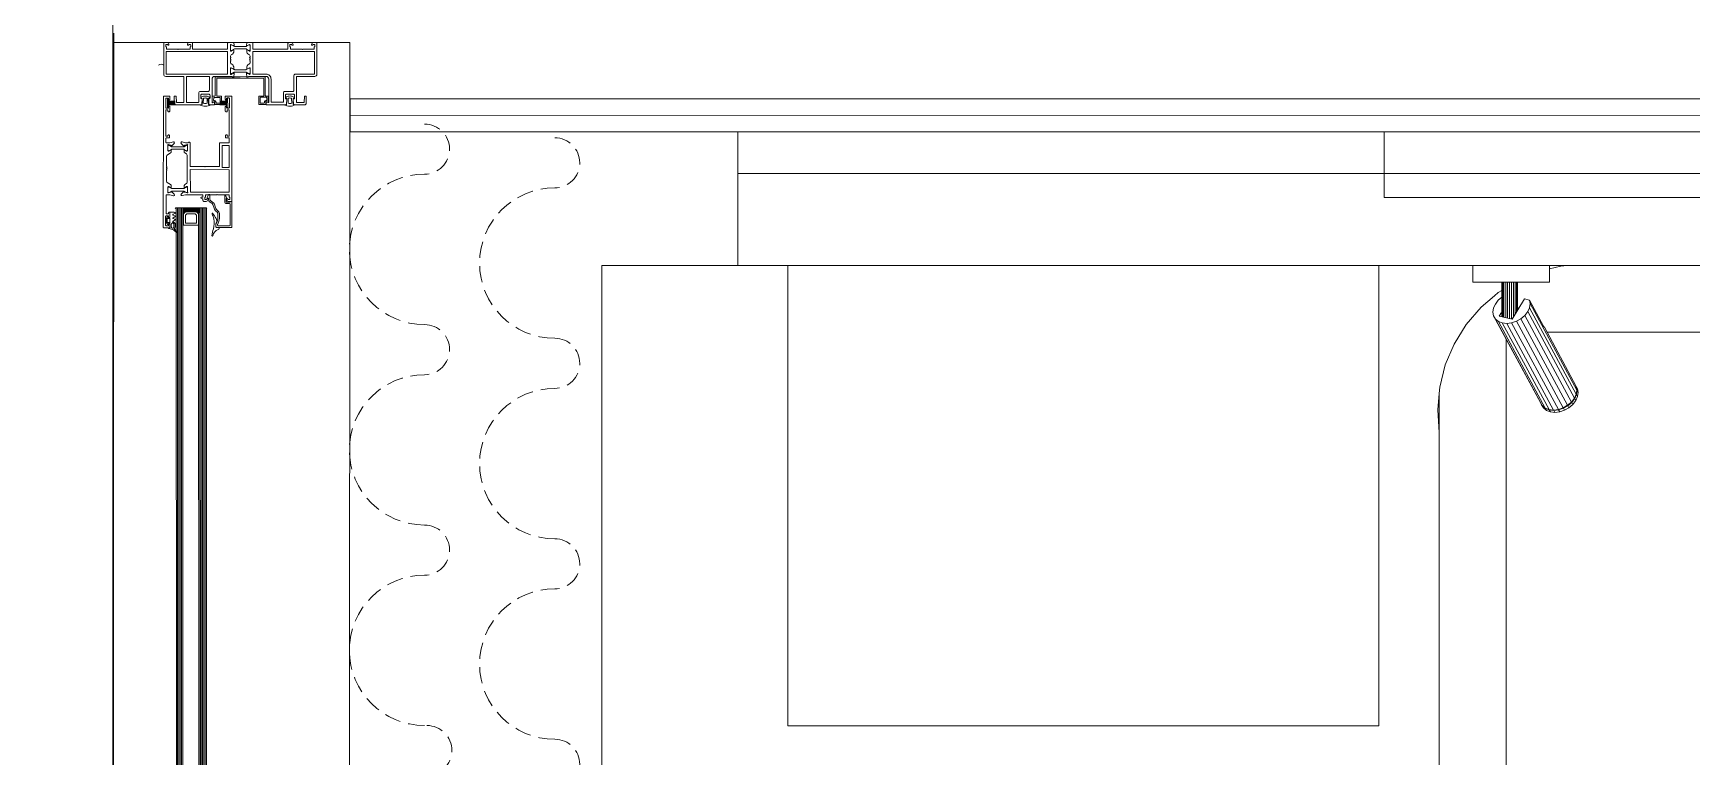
# Model space of a CAD drawing. Header units: centimetres. Extents: x 118932 to 154602, y -32682 to -23521.
# Drawn here: x 138034.9 to 138161, y -25169.3 to -25114.3 of the extents above; entities that cross this region are included whole.
import ezdxf
from ezdxf.enums import TextEntityAlignment as Align

# ---------------------------------------------------------------- set-up
doc = ezdxf.new("R2010")
doc.units = ezdxf.units.CM
doc.header["$LTSCALE"] = 50
doc.header["$MEASUREMENT"] = 0
doc.linetypes.add('HIDDEN', pattern=[0.375, 0.25, -0.125])
for name, color, linetype, lineweight, true_color in [('GEN_00_BL_Yazı', 7, 'Continuous', 0, 0x4f5250), ('GEN_02_TF_Mobilya', 7, 'Continuous', 5, 0x745e3d), ('GEN_02_TF_Pencere', 7, 'Continuous', 9, 0x6093ac), ('GEN_05_ML_Alçıpan_giydirme', 7, 'Continuous', 18, 0x7ebab5), ('GEN_05_ML_Mermer', 7, 'Continuous', 9, 0x9d8692), ('GEN_06_GR_İnce', 7, 'Continuous', 13, 0xb0b0a9)]:
    doc.layers.add(name, color=color, linetype=linetype, lineweight=lineweight, true_color=true_color)
doc.layers.add('GEN_02_TF_Halı', color=7, linetype='Continuous', lineweight=5, true_color=0x903373, transparency=0.8)
doc.styles.add('Arial_6', font='arial.ttf', dxfattribs={"height": 59.5325})

# ---------------------------------------------------------------- blocks, each defined once
blk = doc.blocks.new('LEVEL 0_E BLOK_GÖRÜNÜŞ')
at = {"layer": 'GEN_02_TF_Pencere'}
blk.add_lwpolyline([(299.56, 406.14), (299.5, 274.43)], dxfattribs=at)
at = {"layer": 'GEN_06_GR_İnce', "flags": 128}
blk.add_lwpolyline([(-20.7, 553), (299.43, 553.15), (299.56, 274.15), (275.15, 274.13), (212.14, 211), (-20.65, 443.36), (-20.7, 553)], close=True, dxfattribs=at)
blk = doc.blocks.new('suıte c-d duvarlar')
at = {"layer": 'GEN_05_ML_Alçıpan_giydirme', "elevation": 0}
blk.add_lwpolyline([(674.28, 319.37), (337.06, 319.36), (337.06, 321.86), (674.28, 321.87)], close=True, dxfattribs=at)
blk.add_lwpolyline([(337.06, 320.61), (674.28, 320.62)], dxfattribs=at)
blk = doc.blocks.new('P19')
at = {"layer": 'GEN_02_TF_Pencere'}
for p, q in [((62994.92, 12251.06, 0), (62994.91, 12201.71, 0)), ((62995.02, 12251.11, 0), (62995.01, 12201.68, 0)), ((62995.12, 12251.11, 0), (62995.11, 12201.68, 0)), ((62995.22, 12251.11, 0), (62995.21, 12201.68, 0)), ((62995.32, 12251.11, 0), (62995.31, 12201.68, 0)), ((62995.42, 12251.11, 0), (62995.41, 12201.68, 0)), ((62996.82, 12251.11, 0), (62996.81, 12201.68, 0)), ((62996.92, 12251.11, 0), (62996.91, 12201.68, 0)), ((62997.02, 12251.11, 0), (62997.01, 12201.68, 0)), ((62997.12, 12251.11, 0), (62997.11, 12201.68, 0)), ((62997.22, 12251.11, 0), (62997.21, 12201.68, 0)), ((62995.52, 12250.73, 0), (62995.51, 12201.68, 0)), ((62996.72, 12250.73, 0), (62996.71, 12201.71, 0)), ((62995.49, 12201.68, 0), (62995.49, 12202.05, 0)), ((62995.49, 12202.05, 0), (62995.64, 12201.9, 0)), ((62995.49, 12202.04, 0), (62995.51, 12202.04, 0)), ((62995.49, 12202, 0), (62995.55, 12202, 0)), ((62995.49, 12201.96, 0), (62995.59, 12201.96, 0)), ((62995.49, 12201.92, 0), (62995.63, 12201.92, 0)), ((62995.49, 12201.88, 0), (62996.69, 12201.88, 0)), ((62995.49, 12201.84, 0), (62996.69, 12201.84, 0)), ((62996.66, 12202.98, 0), (62995.52, 12202.98, 0)), ((62995.52, 12202.98, 0), (62995.52, 12202.13, 0)), ((62995.52, 12202.13, 0), (62995.67, 12201.98, 0)), ((62995.64, 12201.9, 0), (62996.54, 12201.9, 0)), ((62996.51, 12202.83, 0), (62995.67, 12202.83, 0)), ((62995.67, 12202.83, 0), (62995.67, 12202.23, 0)), ((62995.67, 12202.23, 0), (62995.77, 12202.13, 0)), ((62995.67, 12201.98, 0), (62996.51, 12201.98, 0)), ((62995.77, 12202.13, 0), (62996.41, 12202.13, 0)), ((62996.41, 12202.13, 0), (62996.51, 12202.23, 0)), ((62996.51, 12202.23, 0), (62996.51, 12202.83, 0)), ((62996.51, 12201.98, 0), (62996.66, 12202.13, 0)), ((62996.54, 12201.9, 0), (62996.69, 12202.05, 0)), ((62996.56, 12201.92, 0), (62996.69, 12201.92, 0)), ((62996.6, 12201.96, 0), (62996.69, 12201.96, 0)), ((62996.64, 12202, 0), (62996.69, 12202, 0)), ((62996.66, 12202.13, 0), (62996.66, 12202.98, 0)), ((62996.68, 12202.04, 0), (62996.69, 12202.04, 0)), ((62996.69, 12202.05, 0), (62996.69, 12201.68, 0)), ((62994.89, 12201.73, 0), (62994.94, 12201.68, 0)), ((62994.94, 12201.68, 0), (62995.44, 12201.68, 0)), ((62995.44, 12201.68, 0), (62995.49, 12201.73, 0)), ((62995.49, 12201.8, 0), (62996.69, 12201.8, 0)), ((62995.49, 12201.76, 0), (62996.69, 12201.76, 0)), ((62995.49, 12201.72, 0), (62996.69, 12201.72, 0)), ((62996.69, 12201.68, 0), (62995.49, 12201.68, 0)), ((62995.49, 12201.68, 0), (62995.49, 12201.68, 0)), ((62995.49, 12201.68, 0), (62996.69, 12201.68, 0)), ((62996.69, 12201.73, 0), (62996.74, 12201.68, 0)), ((62996.74, 12201.68, 0), (62997.24, 12201.68, 0)), ((62997.24, 12201.68, 0), (62997.29, 12201.73, 0))]:
    blk.add_line(p, q, dxfattribs=at)
at = {"layer": 'GEN_02_TF_Pencere', "extrusion": (0, 0, -1)}
for p, q in [((62993.95, 12203.22, 0), (62993.95, 12203.19, 0)), ((62993.95, 12203.19, 0), (62993.95, 12203.19, 0)), ((62993.98, 12203.16, 0), (62994.16, 12203.16, 0)), ((62994.19, 12203.13, 0), (62994.19, 12202.87, 0)), ((62997.34, 12203.29, 0), (62997.15, 12203.5, 0)), ((62997.19, 12203.55, 0), (62997.4, 12203.37, 0)), ((62997.3, 12202.88, 0), (62997.3, 12203.13, 0)), ((62997.4, 12203.11, 0), (62997.4, 12202.92, 0)), ((62997.5, 12203.21, 0), (62997.49, 12203.21, 0)), ((62997.59, 12202.92, 0), (62997.59, 12203.11, 0)), ((62997.69, 12203.16, 0), (62997.69, 12202.86, 0)), ((62997.77, 12203.19, 0), (62997.71, 12203.19, 0)), ((62994.18, 12202.82, 0), (62994.17, 12202.8, 0)), ((62994.49, 12202.13, 0), (62994.49, 12202.14, 0)), ((62997.31, 12202.61, 0), (62997.45, 12202.69, 0)), ((62997.31, 12202.35, 0), (62997.45, 12202.42, 0)), ((62997.37, 12202, 0), (62997.31, 12202.03, 0)), ((62997.45, 12202.48, 0), (62997.32, 12202.53, 0)), ((62997.45, 12202.22, 0), (62997.32, 12202.27, 0)), ((62997.32, 12202.1, 0), (62997.45, 12202.16, 0)), ((62997.45, 12202.74, 0), (62997.36, 12202.78, 0)), ((62997.36, 12202.78, 0), (62997.36, 12202.78, 0)), ((62997.66, 12201.99, 0), (62997.41, 12201.99, 0)), ((62997.48, 12202.82, 0), (62997.5, 12202.82, 0)), ((62997.48, 12202.82, 0), (62997.48, 12202.82, 0)), ((62997.69, 12202.86, 0), (62997.8, 12202.86, 0)), ((62997.69, 12202.77, 0), (62997.69, 12202.77, 0)), ((62997.69, 12202.75, 0), (62997.69, 12202.52, 0)), ((62997.8, 12202.41, 0), (62997.69, 12202.41, 0)), ((62997.69, 12202.41, 0), (62997.69, 12202.02, 0)), ((62997.87, 12202.78, 0), (62997.71, 12202.78, 0)), ((62997.71, 12202.49, 0), (62997.87, 12202.49, 0)), ((62997.8, 12202.86, 0), (62997.8, 12202.9, 0)), ((62997.8, 12202.37, 0), (62997.8, 12202.41, 0)), ((62997.87, 12202.92, 0), (62997.97, 12202.76, 0)), ((62997.97, 12202.51, 0), (62997.87, 12202.35, 0)), ((62997.9, 12202.52, 0), (62997.9, 12202.75, 0)), ((62997.97, 12202.76, 0), (62997.97, 12202.51, 0))]:
    blk.add_line(p, q, dxfattribs=at)
at = {"layer": 'GEN_02_TF_Pencere', "linetype": 'Continuous'}
for p, q in [((62993.39, 12193.85, 0), (62993.9, 12193.85, 0)), ((62993.39, 12193.83, 0), (62993.9, 12193.83, 0)), ((62993.39, 12193.81, 0), (62993.9, 12193.81, 0)), ((62993.39, 12193.79, 0), (62993.9, 12193.79, 0)), ((62993.39, 12193.77, 0), (62993.9, 12193.77, 0)), ((62993.39, 12193.75, 0), (62993.9, 12193.75, 0)), ((62993.39, 12193.73, 0), (62993.9, 12193.73, 0)), ((62993.39, 12193.71, 0), (62993.9, 12193.71, 0)), ((62993.39, 12193.69, 0), (62993.9, 12193.69, 0)), ((62993.39, 12193.67, 0), (62993.9, 12193.67, 0)), ((62993.39, 12193.65, 0), (62993.9, 12193.65, 0)), ((62993.39, 12193.63, 0), (62993.9, 12193.63, 0)), ((62993.39, 12193.61, 0), (62993.9, 12193.61, 0)), ((62993.39, 12193.59, 0), (62993.9, 12193.59, 0)), ((62993.39, 12193.57, 0), (62993.9, 12193.57, 0)), ((62993.39, 12193.55, 0), (62993.9, 12193.55, 0)), ((62997.79, 12193.85, 0), (62997.28, 12193.85, 0)), ((62997.79, 12193.83, 0), (62997.28, 12193.83, 0)), ((62997.79, 12193.81, 0), (62997.28, 12193.81, 0)), ((62997.79, 12193.79, 0), (62997.28, 12193.79, 0)), ((62997.79, 12193.77, 0), (62997.28, 12193.77, 0)), ((62997.79, 12193.75, 0), (62997.28, 12193.75, 0)), ((62997.79, 12193.73, 0), (62997.28, 12193.73, 0)), ((62997.79, 12193.71, 0), (62997.28, 12193.71, 0)), ((62997.79, 12193.69, 0), (62997.28, 12193.69, 0)), ((62997.79, 12193.67, 0), (62997.28, 12193.67, 0)), ((62997.79, 12193.65, 0), (62997.28, 12193.65, 0)), ((62997.79, 12193.63, 0), (62997.28, 12193.63, 0)), ((62997.79, 12193.61, 0), (62997.28, 12193.61, 0)), ((62997.79, 12193.59, 0), (62997.28, 12193.59, 0)), ((62997.79, 12193.57, 0), (62997.28, 12193.57, 0)), ((62997.79, 12193.55, 0), (62997.28, 12193.55, 0))]:
    blk.add_line(p, q, dxfattribs=at)
at = {"layer": 'GEN_02_TF_Pencere', "elevation": 0}
for points in [[(62992.99, 12203.13), (62992.99, 12201.21, 0.41421), (62993.02, 12201.18), (62993.08, 12201.18, 0.41421), (62993.11, 12201.21), (62993.11, 12201.23), (62993.41, 12201.23), (62993.41, 12200.96), (62993.37, 12200.94, 0.414213), (62993.36, 12200.9), (62993.46, 12200.72, 0.767327), (62993.53, 12200.74), (62993.53, 12201.25, 0.414213), (62993.43, 12201.35), (62993.16, 12201.35, -0.414213), (62993.11, 12201.4), (62993.11, 12202.99, -0.414213), (62993.16, 12203.04), (62994.02, 12203.04, -0.414213), (62994.07, 12202.99), (62994.07, 12202.93, -0.127549), (62994.06, 12202.9, 0.13898), (62993.92, 12202.31), (62993.92, 12202.16, 0.215322), (62994.03, 12201.92, -0.168624), (62994.28, 12201.46, 0.197358), (62994.42, 12201.26), (62994.57, 12201.15, -0.244575), (62994.65, 12201), (62994.65, 12200.72, 0.767327), (62994.75, 12200.69), (62994.86, 12200.89, 0.577351), (62994.84, 12200.94), (62994.77, 12200.94), (62994.77, 12201, 0.244575), (62994.64, 12201.25), (62994.48, 12201.35, -0.197358), (62994.4, 12201.48, 0.168624), (62994.11, 12202.01, -0.215322), (62994.04, 12202.16), (62994.04, 12202.4, -0.114883), (62994.16, 12202.84, 0.126996), (62994.19, 12202.94), (62994.19, 12203.13, 0.414213), (62994.16, 12203.16), (62993.02, 12203.16, 0.414213), (62992.99, 12203.13)], [(62998.19, 12193.21), (62998.2, 12203.15, 0.414214), (62998.17, 12203.18), (62997.73, 12203.18, 0.414214), (62997.7, 12203.15), (62997.7, 12202.95, 0.414214), (62997.77, 12202.88, 0.414214), (62997.8, 12202.91), (62997.8, 12202.99, -0.414214), (62997.85, 12203.04), (62997.97, 12203.04, -0.414214), (62998.02, 12202.99), (62998.02, 12202.32, -0.414214), (62997.97, 12202.27), (62997.85, 12202.27, -0.414214), (62997.79, 12202.32), (62997.79, 12202.4, 0.414214), (62997.77, 12202.43, 0.414214), (62997.69, 12202.36), (62997.69, 12202.05, 0.414214), (62997.74, 12202), (62997.76, 12202, 0.414214), (62997.79, 12202.03), (62997.79, 12202.1, -0.414214), (62997.82, 12202.13), (62997.99, 12202.13), (62997.99, 12200.71, -0.414214), (62997.96, 12200.68), (62997.69, 12200.68), (62997.43, 12200.75, 0.700075), (62997.36, 12200.64), (62997.37, 12200.62), (62997.54, 12200.45, 0.617785), (62997.6, 12200.46, -0.283333), (62997.62, 12200.49), (62997.81, 12200.54), (62997.83, 12200.54, -0.673162), (62997.85, 12200.49, 0.202354), (62997.84, 12200.46), (62997.84, 12200.08, -0.415901), (62997.81, 12200.05), (62997.79, 12200.05, -0.137872), (62997.77, 12200.05), (62997.62, 12200.15, 0.585714), (62997.59, 12200.13), (62997.59, 12199.99, 0.30109), (62997.64, 12199.9), (62997.9, 12199.74, -0.261413), (62997.94, 12199.66), (62997.94, 12198.83), (62997.91, 12198.81), (62997.94, 12198.79), (62997.94, 12198.73, 1), (62997.94, 12198.67), (62997.94, 12198.59, 1), (62997.94, 12198.53), (62997.94, 12197.74, -0.261413), (62997.9, 12197.66), (62997.64, 12197.5, 0.261381), (62997.59, 12197.42), (62997.59, 12197.27, 0.585524), (62997.62, 12197.26), (62997.77, 12197.35, -0.137707), (62997.79, 12197.35), (62997.81, 12197.35, -0.414214), (62997.84, 12197.32), (62997.84, 12196.94, 0.202488), (62997.85, 12196.91, -0.673126), (62997.83, 12196.86), (62997.81, 12196.86), (62997.62, 12196.91, -0.283536), (62997.6, 12196.94, 0.617796), (62997.54, 12196.95), (62997.37, 12196.78), (62997.36, 12196.76, 0.700399), (62997.43, 12196.66), (62997.69, 12196.73), (62997.96, 12196.73, -0.414214), (62997.99, 12196.7), (62997.99, 12196.38, -0.414214), (62997.96, 12196.35), (62997.75, 12196.35, 0.414214), (62997.72, 12196.32), (62997.72, 12196.16, 0.414214), (62997.75, 12196.13), (62997.81, 12196.13, 0.414214), (62997.84, 12196.16), (62997.84, 12196.23), (62997.99, 12196.23), (62997.99, 12194.23), (62997.84, 12194.23), (62997.84, 12194.33, 0.414214), (62997.81, 12194.36), (62997.74, 12194.36, 0.414214), (62997.69, 12194.31), (62997.69, 12194, 0.414214), (62997.76, 12193.93, 0.414214), (62997.79, 12193.96), (62997.79, 12194.04, -0.414214), (62997.84, 12194.09), (62997.96, 12194.09, -0.414214), (62998.01, 12194.04), (62998.01, 12193.37, -0.414214), (62997.96, 12193.32), (62997.84, 12193.32, -0.414214), (62997.79, 12193.37), (62997.79, 12193.45, 0.414214), (62997.76, 12193.48, 0.414214), (62997.69, 12193.41), (62997.69, 12193.21, 0.414214), (62997.72, 12193.18), (62998.16, 12193.18, 0.414214), (62998.19, 12193.21)], [(62992.99, 12201.15), (62992.98, 12193.21, 0.198912), (62992.99, 12193.19, 0.198912), (62993.01, 12193.18), (62993.45, 12193.18, 0.414214), (62993.48, 12193.21), (62993.48, 12193.41, 0.414214), (62993.41, 12193.48, 0.414214), (62993.38, 12193.45), (62993.38, 12193.37, -0.414214), (62993.33, 12193.32), (62993.21, 12193.32, -0.414214), (62993.16, 12193.37), (62993.16, 12194.04, -0.414214), (62993.21, 12194.09), (62993.33, 12194.09, -0.414214), (62993.38, 12194.04), (62993.38, 12193.96, 0.414214), (62993.41, 12193.93, 0.414214), (62993.48, 12194), (62993.48, 12194.31, 0.414214), (62993.43, 12194.36), (62993.36, 12194.36, 0.414214), (62993.33, 12194.33), (62993.33, 12194.23), (62993.18, 12194.23), (62993.19, 12196.23), (62993.34, 12196.23), (62993.34, 12196.16, 0.414214), (62993.37, 12196.13), (62993.43, 12196.13, 0.414214), (62993.46, 12196.16), (62993.46, 12196.32, 0.414214), (62993.43, 12196.35), (62993.22, 12196.35, -0.414214), (62993.19, 12196.38), (62993.19, 12196.73), (62993.89, 12196.73, 0.414213), (62993.92, 12196.76), (62993.92, 12198.53), (62995, 12198.53), (62995.03, 12198.56), (62995.06, 12198.53), (62996.14, 12198.52), (62996.14, 12196.77, 0.414277), (62996.24, 12196.67), (62996.27, 12196.67, 0.339312), (62996.29, 12196.69), (62996.3, 12196.71, -0.339802), (62996.32, 12196.72), (62996.5, 12196.72), (62996.76, 12196.65, 0.700085), (62996.84, 12196.76), (62996.83, 12196.78), (62996.65, 12196.95, 0.617948), (62996.59, 12196.93, -0.283637), (62996.57, 12196.91), (62996.39, 12196.86), (62996.37, 12196.86, -0.673161), (62996.35, 12196.91, 0.202488), (62996.36, 12196.93), (62996.36, 12197.32, -0.414214), (62996.39, 12197.35), (62996.41, 12197.35, -0.137872), (62996.42, 12197.35), (62996.58, 12197.25, 0.585524), (62996.61, 12197.27), (62996.61, 12197.41, 0.261413), (62996.56, 12197.5), (62996.44, 12197.57, -0.261413), (62996.39, 12197.66), (62996.39, 12198.57), (62996.39, 12199.74, -0.261413), (62996.44, 12199.82), (62996.56, 12199.9, 0.261413), (62996.61, 12199.98), (62996.61, 12200.13, 0.585524), (62996.58, 12200.14), (62996.43, 12200.05, -0.137872), (62996.41, 12200.05), (62996.39, 12200.05, -0.414214), (62996.36, 12200.08), (62996.36, 12200.46, 0.202488), (62996.35, 12200.48, -0.673161), (62996.37, 12200.54), (62996.39, 12200.54), (62996.57, 12200.49, -0.283637), (62996.6, 12200.46, 0.617948), (62996.66, 12200.45), (62996.83, 12200.62), (62996.84, 12200.64, 0.700085), (62996.77, 12200.74), (62996.51, 12200.67), (62995.22, 12200.67, -0.414214), (62995.19, 12200.7), (62995.19, 12200.84, -0.414214), (62995.22, 12200.87), (62995.31, 12200.87, 0.463003), (62995.34, 12200.91, 0.372825), (62995.24, 12200.99), (62995.22, 12200.99, -0.414214), (62995.19, 12201.02), (62995.19, 12201.09, 0.414214), (62995.11, 12201.18), (62994.94, 12201.18, 0.414214), (62994.79, 12201.03), (62994.79, 12201.01, 0.414214), (62994.82, 12200.98), (62994.86, 12200.98, 0.380812), (62994.89, 12201, -0.365977), (62994.92, 12201.03), (62995.01, 12201.03, -0.414214), (62995.04, 12201), (62995.04, 12200.89, -0.365977), (62995.02, 12200.86, 0.369187), (62994.99, 12200.83), (62994.99, 12200.71, -0.414214), (62994.96, 12200.68), (62994.12, 12200.68), (62994.09, 12200.65), (62994.06, 12200.68), (62993.22, 12200.68, -0.414214), (62993.19, 12200.71), (62993.19, 12200.83, 0.365995), (62993.17, 12200.86, -0.365977), (62993.14, 12200.89), (62993.14, 12201, -0.414214), (62993.17, 12201.03), (62993.26, 12201.03, -0.374045), (62993.29, 12201, 0.366034), (62993.32, 12200.98), (62993.36, 12200.98, 0.414214), (62993.39, 12201.01), (62993.39, 12201.03, 0.414214), (62993.24, 12201.18), (62993.02, 12201.18, 0.414214), (62992.99, 12201.15)], [(62996.68, 12200.21), (62997.52, 12200.21, -0.131653), (62997.58, 12200.19), (62997.76, 12200.09), (62997.8, 12200.09, 0.414213), (62997.84, 12200.13), (62997.84, 12200.47, 0.414214), (62997.8, 12200.51), (62997.76, 12200.51), (62997.58, 12200.4, -0.131652), (62997.52, 12200.39), (62996.68, 12200.39, -0.131652), (62996.62, 12200.4), (62996.44, 12200.51), (62996.4, 12200.51, 0.414214), (62996.36, 12200.47), (62996.36, 12200.13, 0.414213), (62996.4, 12200.09), (62996.44, 12200.09), (62996.62, 12200.19, -0.131652), (62996.68, 12200.21)], [(62993.71, 12198.6, -0.198912), (62993.72, 12198.58), (62993.72, 12196.96, -0.414214), (62993.69, 12196.93), (62993.22, 12196.93, -0.414214), (62993.19, 12196.96), (62993.19, 12198.58, -0.414214), (62993.22, 12198.61), (62993.69, 12198.61, -0.198912), (62993.71, 12198.6)], [(62996.67, 12197.21), (62997.52, 12197.21, 0.131653), (62997.58, 12197.23), (62997.76, 12197.33), (62997.8, 12197.33, -0.414213), (62997.84, 12197.29), (62997.84, 12196.95, -0.414214), (62997.8, 12196.91), (62997.76, 12196.91), (62997.58, 12197.02, 0.131652), (62997.52, 12197.03), (62996.67, 12197.03, 0.131652), (62996.61, 12197.02), (62996.43, 12196.91), (62996.4, 12196.91, -0.414214), (62996.36, 12196.95), (62996.36, 12197.29, -0.414213), (62996.4, 12197.33), (62996.43, 12197.33), (62996.61, 12197.23, 0.131652), (62996.67, 12197.21)], [(62986.52, 12189.14), (62986.52, 12191.53, -0.414214), (62986.67, 12191.68), (62988.03, 12191.68, 0.414214), (62988.06, 12191.71), (62988.06, 12193.64, 0.414214), (62988.03, 12193.67), (62987.52, 12193.67, 0.400696), (62987.49, 12193.64), (62987.47, 12193.21, -0.400696), (62987.44, 12193.18), (62987.35, 12193.18, -0.414214), (62987.32, 12193.21), (62987.32, 12193.73, -0.414214), (62987.42, 12193.83), (62988.24, 12193.83, -0.399104), (62988.29, 12193.78), (62988.31, 12193.41, -0.429487), (62988.28, 12193.38), (62988.26, 12193.38, 0.414214), (62988.21, 12193.33), (62988.21, 12193.13, 0.414214), (62988.31, 12193.03), (62988.81, 12193.03, 0.414214), (62988.91, 12193.13), (62988.91, 12193.33, 0.414214), (62988.86, 12193.38), (62988.84, 12193.38, -0.429495), (62988.81, 12193.41), (62988.83, 12193.78, -0.399096), (62988.88, 12193.83), (62990.35, 12193.83, -0.414214), (62990.38, 12193.8), (62990.38, 12193.66, -0.518649), (62990.34, 12193.63), (62990.22, 12193.67, 0.518649), (62990.18, 12193.65), (62990.18, 12191.88, 0.414214), (62990.38, 12191.68), (62991.69, 12191.68, 0.41134), (62991.72, 12191.71, -0.312805), (62991.73, 12191.73), (62991.81, 12191.76, -0.493156), (62991.84, 12191.74), (62991.87, 12191.44, -0.957545), (62991.83, 12191.43, 0.268123), (62991.81, 12191.45), (62991.65, 12191.51, 0.843087), (62991.6, 12191.5), (62991.6, 12191.05, 0.577366), (62991.64, 12191.02), (62991.8, 12191.11, 0.182928), (62991.81, 12191.12, -0.849637), (62991.85, 12191.11), (62991.85, 12191.02, -0.267944), (62991.7, 12190.76), (62991.65, 12190.73, 0.267964), (62991.6, 12190.65), (62991.6, 12190.52), (62991.63, 12190.5), (62991.6, 12190.48), (62991.6, 12190.42, -1), (62991.6, 12190.36), (62991.6, 12190.28, -1), (62991.6, 12190.22), (62991.6, 12190.14, 0.267966), (62991.65, 12190.05), (62991.7, 12190.02, -0.267944), (62991.85, 12189.76), (62991.85, 12189.67, -0.849744), (62991.81, 12189.66, 0.182697), (62991.8, 12189.67), (62991.64, 12189.76, 0.577366), (62991.6, 12189.74), (62991.6, 12189.29, 0.843081), (62991.65, 12189.28), (62991.81, 12189.33, 0.267761), (62991.83, 12189.35, -0.957329), (62991.87, 12189.35), (62991.84, 12189.11), (62991.69, 12189.11), (62991.41, 12189.11, -0.414214), (62991.38, 12189.14), (62991.38, 12189.58, 0.414214), (62991.35, 12189.61), (62988.72, 12189.61), (62988.72, 12189.19, -0.414214), (62988.64, 12189.11), (62988.47, 12189.11, -0.414214), (62988.32, 12189.26), (62988.32, 12189.29, -0.414214), (62988.34, 12189.31), (62988.39, 12189.31, -0.36604), (62988.42, 12189.28, 0.365984), (62988.45, 12189.26), (62988.54, 12189.26, 0.414214), (62988.57, 12189.29), (62988.57, 12189.4, 0.367429), (62988.54, 12189.43, -0.364526), (62988.52, 12189.46), (62988.52, 12189.58, 0.414214), (62988.49, 12189.61), (62987.65, 12189.61), (62987.62, 12189.64), (62987.59, 12189.61), (62986.75, 12189.61, 0.414214), (62986.72, 12189.58), (62986.72, 12189.46, -0.364526), (62986.69, 12189.43, 0.367429), (62986.67, 12189.4), (62986.67, 12189.29, 0.414214), (62986.7, 12189.26), (62986.79, 12189.26, 0.365984), (62986.82, 12189.28, -0.36604), (62986.85, 12189.31), (62986.9, 12189.31, -0.414214), (62986.92, 12189.29), (62986.92, 12189.26, -0.414214), (62986.77, 12189.11), (62986.55, 12189.11, -0.414214), (62986.52, 12189.14)], [(62986.7, 12191.5), (62986.7, 12189.79), (62991.38, 12189.79), (62991.38, 12191.5), (62990.38, 12191.5, -0.414214), (62990, 12191.88), (62990, 12193.62, 0.414214), (62989.97, 12193.65), (62989.09, 12193.65, 0.414214), (62989.06, 12193.62), (62989.06, 12192.93, -0.414214), (62988.96, 12192.83), (62988.36, 12192.83, 0.414214), (62988.26, 12192.73), (62988.26, 12191.6, -0.414214), (62988.16, 12191.5), (62986.7, 12191.5)], [(62989, 12193.83, 0.064394), (62988.79, 12193.91, 0.064394), (62988.57, 12193.94, 0.129325), (62988.13, 12193.83), (62988.28, 12193.83, -0.399528), (62988.31, 12193.8), (62988.33, 12193.39, -0.414214), (62988.3, 12193.36), (62988.28, 12193.36, 0.414214), (62988.25, 12193.33), (62988.25, 12193.32, 0.295923), (62988.31, 12193.23, 0.104809), (62988.56, 12193.17, 0.104809), (62988.82, 12193.23, 0.295923), (62988.88, 12193.32), (62988.88, 12193.33, 0.414214), (62988.85, 12193.36), (62988.82, 12193.36, -0.414214), (62988.79, 12193.39), (62988.82, 12193.8, -0.399528), (62988.85, 12193.83), (62989, 12193.83)], [(62988.71, 12193.69), (62988.69, 12193.36, -0.337036), (62988.67, 12193.34, -0.054259), (62988.57, 12193.32, -0.054259), (62988.46, 12193.34, -0.337036), (62988.44, 12193.36), (62988.42, 12193.69, -0.32284), (62988.44, 12193.72, -0.093955), (62988.57, 12193.74, -0.093955), (62988.69, 12193.72, -0.32284), (62988.71, 12193.69)], [(62994.45, 12193.17, 0.198912), (62994.47, 12193.18, 0.198912), (62994.48, 12193.2), (62994.48, 12193.61, 0.518649), (62994.44, 12193.64), (62994.32, 12193.6, -0.518649), (62994.28, 12193.63), (62994.28, 12193.79, 0.414214), (62994.25, 12193.82), (62993.79, 12193.82, 0.414214), (62993.76, 12193.79), (62993.76, 12193.2, 0.414214), (62993.79, 12193.17), (62994.13, 12193.17), (62994.13, 12191.82), (62992.35, 12191.82), (62990.56, 12191.83), (62990.56, 12193.17), (62990.9, 12193.17, 0.414214), (62990.93, 12193.2), (62990.93, 12193.79, 0.414214), (62990.9, 12193.82), (62990.44, 12193.82, 0.414214), (62990.41, 12193.79), (62990.41, 12193.63, -0.518649), (62990.37, 12193.6), (62990.25, 12193.64, 0.518649), (62990.21, 12193.61), (62990.21, 12193.2, 0.414214), (62990.24, 12193.17), (62990.41, 12193.17, -0.414214), (62990.44, 12193.14), (62990.44, 12191.74, 0.414214), (62990.47, 12191.71), (62992.35, 12191.7), (62994.22, 12191.7, 0.414214), (62994.25, 12191.73), (62994.25, 12193.14, -0.414214), (62994.28, 12193.17), (62994.45, 12193.17)], [(62990.8, 12193.27), (62990.36, 12193.27, -0.395113), (62990.33, 12193.3), (62990.32, 12193.51, 0.505029), (62990.51, 12193.65), (62990.51, 12193.69, -0.414214), (62990.54, 12193.72), (62990.8, 12193.72, -0.414214), (62990.83, 12193.69), (62990.83, 12193.3, -0.414214), (62990.8, 12193.27)], [(62995.96, 12189.61), (62993.33, 12189.61, 0.414214), (62993.3, 12189.58), (62993.3, 12189.14, -0.414214), (62993.27, 12189.11), (62992.99, 12189.11), (62992.83, 12189.11), (62992.81, 12189.34, -0.957329), (62992.85, 12189.35, 0.267761), (62992.86, 12189.33), (62993.02, 12189.28, 0.843081), (62993.08, 12189.29), (62993.08, 12189.74, 0.577366), (62993.03, 12189.76), (62992.88, 12189.67, 0.182697), (62992.87, 12189.66, -0.849744), (62992.83, 12189.67), (62992.83, 12189.76, -0.267944), (62992.98, 12190.02), (62993.03, 12190.05, 0.267966), (62993.08, 12190.14), (62993.08, 12190.22, -1), (62993.08, 12190.28), (62993.08, 12190.36, -1), (62993.08, 12190.42), (62993.08, 12190.48), (62993.04, 12190.5), (62993.08, 12190.52), (62993.08, 12190.65, 0.267964), (62993.03, 12190.73), (62992.98, 12190.76, -0.267944), (62992.83, 12191.02), (62992.83, 12191.11, -0.849637), (62992.87, 12191.12, 0.182928), (62992.88, 12191.11), (62993.04, 12191.02, 0.577366), (62993.08, 12191.05), (62993.08, 12191.5, 0.843087), (62993.02, 12191.51), (62992.86, 12191.45, 0.268123), (62992.85, 12191.43, -0.957545), (62992.81, 12191.44), (62992.84, 12191.74, -0.493156), (62992.86, 12191.76), (62992.95, 12191.73, -0.312805), (62992.96, 12191.71, 0.41134), (62992.99, 12191.68), (62994.29, 12191.68, 0.414214), (62994.49, 12191.88), (62994.49, 12193.65, 0.414214), (62994.46, 12193.68), (62994.32, 12193.63, -0.414214), (62994.29, 12193.66), (62994.29, 12193.8, -0.414214), (62994.32, 12193.83), (62994.68, 12193.83, -0.399096), (62994.72, 12193.78), (62994.74, 12193.41, -0.429495), (62994.71, 12193.37), (62994.69, 12193.37, 0.414214), (62994.64, 12193.32), (62994.64, 12193.13, 0.414214), (62994.74, 12193.03), (62995.24, 12193.03, 0.414214), (62995.34, 12193.13), (62995.34, 12193.32, 0.414214), (62995.29, 12193.37), (62995.27, 12193.37, -0.429487), (62995.24, 12193.41), (62995.26, 12193.78, -0.399104), (62995.31, 12193.83), (62997.26, 12193.83, -0.414214), (62997.36, 12193.73), (62997.36, 12193.21, -0.414214), (62997.33, 12193.18), (62997.24, 12193.18, -0.400696), (62997.21, 12193.2), (62997.19, 12193.64, 0.400696), (62997.16, 12193.67), (62996.65, 12193.67, 0.414214), (62996.62, 12193.64), (62996.62, 12191.71, 0.414214), (62996.65, 12191.68), (62998.01, 12191.68, -0.414214), (62998.16, 12191.53), (62998.16, 12189.14, -0.414214), (62998.13, 12189.11), (62997.91, 12189.11, -0.414214), (62997.76, 12189.26), (62997.76, 12189.29, -0.414214), (62997.78, 12189.31), (62997.83, 12189.31, -0.36604), (62997.86, 12189.28, 0.365984), (62997.89, 12189.26), (62997.98, 12189.26, 0.414214), (62998.01, 12189.29), (62998.01, 12189.4, 0.367429), (62997.98, 12189.42, -0.364526), (62997.96, 12189.45), (62997.96, 12189.58, 0.414214), (62997.93, 12189.61), (62997.09, 12189.61), (62997.06, 12189.64), (62997.03, 12189.61), (62996.19, 12189.61, 0.414214), (62996.16, 12189.58), (62996.16, 12189.45, -0.364526), (62996.13, 12189.43, 0.367429), (62996.11, 12189.4), (62996.11, 12189.29, 0.414214), (62996.14, 12189.26), (62996.23, 12189.26, 0.365984), (62996.26, 12189.28, -0.36604), (62996.29, 12189.31), (62996.34, 12189.31, -0.414214), (62996.36, 12189.29), (62996.36, 12189.26, -0.414214), (62996.21, 12189.11), (62996.04, 12189.11, -0.414214), (62995.96, 12189.19), (62995.96, 12189.61)], [(62994.35, 12193.28, -0.190395), (62994.33, 12193.27), (62993.89, 12193.27, -0.414214), (62993.86, 12193.3), (62993.86, 12193.69, -0.414214), (62993.89, 12193.72), (62994.15, 12193.72, -0.414214), (62994.18, 12193.69), (62994.18, 12193.65, 0.505029), (62994.38, 12193.51), (62994.36, 12193.3, -0.190395), (62994.35, 12193.28)], [(62995.43, 12193.83, 0.064394), (62995.22, 12193.91, 0.064394), (62995, 12193.94, 0.129325), (62994.57, 12193.83), (62994.72, 12193.83, -0.399528), (62994.75, 12193.8), (62994.77, 12193.38, -0.414214), (62994.74, 12193.35), (62994.71, 12193.35, 0.414214), (62994.68, 12193.32), (62994.68, 12193.32, 0.295923), (62994.74, 12193.23, 0.104809), (62995, 12193.17, 0.104809), (62995.26, 12193.23, 0.295923), (62995.32, 12193.32), (62995.32, 12193.32, 0.414214), (62995.29, 12193.35), (62995.26, 12193.35, -0.414214), (62995.23, 12193.38), (62995.25, 12193.8, -0.399528), (62995.28, 12193.83), (62995.43, 12193.83)], [(62994.72, 12191.68), (62996.41, 12191.68, 0.414189), (62996.44, 12191.71), (62996.44, 12193.62, 0.414238), (62996.41, 12193.65), (62995.52, 12193.65, 0.414214), (62995.49, 12193.62), (62995.49, 12192.93, -0.414214), (62995.39, 12192.83), (62994.79, 12192.83, 0.414214), (62994.69, 12192.73), (62994.69, 12191.71, 0.414214), (62994.72, 12191.68)], [(62995.15, 12193.69), (62995.13, 12193.36, -0.337036), (62995.11, 12193.33, -0.054259), (62995, 12193.32, -0.054259), (62994.9, 12193.33, -0.337036), (62994.87, 12193.36), (62994.86, 12193.69, -0.32284), (62994.88, 12193.72, -0.093955), (62995, 12193.74, -0.093955), (62995.13, 12193.72, -0.32284), (62995.15, 12193.69)], [(62991.92, 12191.17), (62992.76, 12191.17, -0.131652), (62992.82, 12191.15), (62993, 12191.05), (62993.04, 12191.05, 0.414214), (62993.08, 12191.09), (62993.08, 12191.43, 0.414214), (62993.04, 12191.47), (62993, 12191.47), (62992.82, 12191.36, -0.131652), (62992.76, 12191.35), (62991.92, 12191.35, -0.131652), (62991.86, 12191.36), (62991.68, 12191.47), (62991.64, 12191.47, 0.414214), (62991.6, 12191.43), (62991.6, 12191.09, 0.414214), (62991.64, 12191.05), (62991.68, 12191.05), (62991.86, 12191.15, -0.131652), (62991.92, 12191.17)], [(62991.92, 12189.41), (62992.76, 12189.41, -0.131652), (62992.82, 12189.39), (62993, 12189.29), (62993.04, 12189.29, 0.414214), (62993.08, 12189.33), (62993.08, 12189.67, 0.414214), (62993.04, 12189.71), (62993, 12189.71), (62992.82, 12189.6, -0.131652), (62992.76, 12189.59), (62991.92, 12189.59, -0.131652), (62991.86, 12189.6), (62991.68, 12189.71), (62991.64, 12189.71, 0.414214), (62991.6, 12189.67), (62991.6, 12189.33, 0.414214), (62991.64, 12189.29), (62991.68, 12189.29), (62991.86, 12189.39, -0.131652), (62991.92, 12189.41)]]:
    blk.add_lwpolyline(points, format="xyb", close=True, dxfattribs=at)
for points in [[(62993.19, 12198.77), (62993.19, 12200.48), (62996.14, 12200.47), (62996.14, 12198.76), (62993.19, 12198.77)], [(62993.3, 12189.79), (62997.98, 12189.79), (62997.98, 12191.5), (62993.3, 12191.5), (62993.3, 12189.79)]]:
    blk.add_lwpolyline(points, close=True, dxfattribs=at)
at = {"layer": 'GEN_02_TF_Pencere', "linetype": 'Continuous', "elevation": 0}
for points in [[(62993.39, 12193.36), (62993.39, 12194.04), (62993.3, 12194.04), (62993.3, 12193.36), (62993.39, 12193.36)], [(62997.79, 12194.04), (62997.79, 12193.36), (62997.88, 12193.36), (62997.88, 12194.04), (62997.79, 12194.04)]]:
    blk.add_lwpolyline(points, close=True, dxfattribs=at)
at = {"layer": 'GEN_02_TF_Pencere'}
blk.add_arc((62998.36, 12191.08, 0), 0.332, 232.1261, 307.8376, dxfattribs=at)
at = {"layer": 'GEN_02_TF_Pencere', "extrusion": (0, 0, -1)}
for centre, major_axis, start_param, end_param in [((62994.04, 12203.22, 0), (0, 0.1), -1.570625, -0.201549), ((62993.98, 12203.19, 0), (0, 0.03), 3.141594, 4.712388), ((62993.92, 12203.95, 0), (0, 0.64), 1.805526, 2.955356), ((62994.16, 12203.13, 0), (0, 0.03), 0.000001, 1.570795), ((62995.63, 12202.81, 0), (0, 1.55), 4.520201, 5.00804), ((62987.22, 12205.61, 0), (0, 8.86), 1.777943, 1.838474), ((62994.47, 12203.79, 0), (0, 0.03), -1.226961, -0.000036), ((62994.47, 12203.79, 0), (0, 0.03), 0.000445, 1.852827), ((62994.37, 12202.65, 0), (0, 0.286), 4.098356, 5.241385), ((62994.1, 12202.87, 0), (0, 0.1), 1.57081, 2.088079), ((62996.67, 12204.42, 0), (0, 3.54), 3.990064, 4.134382), ((62995.08, 12202.68, 0), (0, 0.88), 4.086507, 4.527649), ((62994.45, 12202.13, 0), (0, 0.05), 1.57101, 3.466737), ((62994.46, 12202.13, 0), (0, 0.0382), 0.629084, 1.300082)]:
    blk.add_ellipse(centre, major_axis=major_axis, ratio=0.839387, start_param=start_param, end_param=end_param, dxfattribs=at)
at = {"layer": 'GEN_02_TF_Pencere'}
for centre, major_axis, start_param, end_param in [((62997.17, 12203.52, 0), (0, 0.0344), -0.614619, 2.340265), ((62997.39, 12203.13, 0), (0, 0.1), 0.603434, 1.569641), ((62997.31, 12203.25, 0), (0, 0.0509), 3.745027, 5.454025), ((62997.66, 12203.78, 0), (0, 0.5), 2.512106, 2.949893), ((62997.48, 12203.11, 0), (0, 0.1), -0.001157, 1.569641), ((62997.5, 12203.11, 0), (0, 0.1), 4.711232, 6.28203), ((62998.31, 12207.55, 0), (0, 4.34), 2.949895, 3.003759), ((62997.71, 12203.16, 0), (0, 0.03), -0.001157, 1.56964), ((62997.77, 12203.22, 0), (0, 0.03), 3.140437, 6.105223), ((62997.33, 12202.57, 0), (0, 0.0413), 0.458706, 2.776142), ((62997.33, 12202.31, 0), (0, 0.0413), 0.458704, 2.776141), ((62997.33, 12202.07, 0), (0, 0.0413), 0.36314, 2.680577), ((62997.39, 12202.88, 0), (0, 0.1), 1.569642, 2.178996), ((62997.39, 12202.88, 0), (0, 0.1), 2.178997, 2.788351), ((62997.41, 12202.09, 0), (0, 0.1), 2.680578, 3.140437), ((62997.48, 12202.92, 0), (0, 0.1), 1.569641, 3.140438), ((62997.44, 12202.72, 0), (0, 0.03), 3.628945, 5.929947), ((62997.44, 12202.45, 0), (0, 0.03), 3.628943, 5.929945), ((62997.44, 12202.19, 0), (0, 0.03), 3.490789, 5.931679), ((62997.5, 12202.92, 0), (0, 0.1), 3.140436, 4.711234), ((62997.66, 12202.02, 0), (0, 0.03), 3.140437, 4.711235), ((62997.71, 12202.75, 0), (0, 0.03), -0.001153, 0.784244), ((62997.71, 12202.75, 0), (0, 0.03), 0.784243, 1.56964), ((62997.71, 12202.52, 0), (0, 0.03), 1.569639, 3.140437), ((62997.84, 12202.9, 0), (0, 0.04), -0.948289, 1.56964), ((62997.84, 12202.37, 0), (0, 0.04), 1.569642, 4.087571), ((62997.87, 12202.75, 0), (0, 0.03), 4.711233, 6.282031), ((62997.87, 12202.52, 0), (0, 0.03), 3.140435, 4.711233)]:
    blk.add_ellipse(centre, major_axis=major_axis, ratio=0.881548, start_param=start_param, end_param=end_param, dxfattribs=at)
at = {"layer": 'GEN_05_ML_Mermer', "elevation": 0}
blk.add_lwpolyline([(62984.02, 12189.11), (62984.09, 12320.11), (63002.09, 12320.1), (63002.02, 12189.1)], close=True, dxfattribs=at)
blk = doc.blocks.new('DOGRAMA LEVEL 0 E BLOK')
at = {"rotation": 180.3293533095569}
blk.add_blockref('P19', (62876.26, 13628.92, 0), dxfattribs=at)
blk = doc.blocks.new('Drapery Nest - Drape-V397-TYPE F')
at = {"layer": 'GEN_02_TF_Mobilya', "linetype": 'HIDDEN'}
for points in [[(0, 95.2, -1), (0, 133.3, 1), (0, 247.6, -1), (0, 285.7, 1), (0, 400, -1), (0, 438.1, 1), (0, 400, -1), (0, 285.7, 1), (0, 247.6, -1), (0, 133.3, 1), (0, 95.2, -1), (0, -19.1, 1)], [(-1.8, -362, -1), (-1.8, -323.9, 1), (-1.8, -209.6, -1), (-1.8, -171.5, 1), (-1.8, -57.2, -1), (-1.8, -19.1, 1), (-1.8, -57.2, -1), (-1.8, -171.5, 1), (-1.8, -209.6, -1), (-1.8, -323.9, 1), (-1.8, -362, -1), (-1.8, -476.3, 1)]]:
    blk.add_lwpolyline(points, format="xyb", close=True, dxfattribs=at)
blk = doc.blocks.new('Drapery Nest - Drape-V396-TYPE F')
at = {"layer": 'GEN_02_TF_Mobilya', "linetype": 'HIDDEN'}
for points in [[(0, 95.25, -1), (0, 133.35, 1), (0, 247.65, -1), (0, 285.75, 1), (0, 400.05, -1), (0, 438.15, 1), (0, 400.05, -1), (0, 285.75, 1), (0, 247.65, -1), (0, 133.35, 1), (0, 95.25, -1), (0, -19.05, 1)], [(0, -361.95, -1), (0, -323.85, 1), (0, -209.55, -1), (0, -171.45, 1), (0, -57.15, -1), (0, -19.05, 1), (0, -57.15, -1), (0, -171.45, 1), (0, -209.55, -1), (0, -323.85, 1), (0, -361.95, -1), (0, -476.25, 1)]]:
    blk.add_lwpolyline(points, format="xyb", close=True, dxfattribs=at)
blk = doc.blocks.new('CS-450_1 Headboard Unit _ A-01 - CS-450_1 Headboard Unit _ A-01_3-14660314-TYPE A-01 - MODEL ROOM')
at = {"layer": 'GEN_02_TF_Mobilya'}
for p, q in [((947.5, -24.2), (947.5, -36.9)), ((947.5, -24.2), (947.5, -36.9)), ((1005.9, -36.9), (1005.9, -24.2)), ((1005.9, -36.9), (1005.9, -24.2)), ((947.5, -36.9), (1005.9, -36.9)), ((1005.9, -36.9), (947.5, -36.9)), ((969.6, -59.5), (969.6, -36.9)), ((969.6, -36.9), (969.6, -59.5)), ((969.8, -36.9), (969.8, -63.1)), ((969.8, -63.1), (969.8, -36.9)), ((970.4, -63.3), (970.4, -36.9)), ((970.4, -36.9), (970.4, -63.3)), ((971.3, -63.5), (971.3, -36.9)), ((971.3, -63.5), (971.3, -36.9)), ((972.6, -63.8), (972.6, -36.9)), ((972.6, -36.9), (972.6, -63.8)), ((974, -36.9), (974, -64.2)), ((974, -64.2), (974, -36.9)), ((975.6, -64.5), (975.6, -36.9)), ((975.6, -36.9), (975.6, -64.5)), ((977.1, -36.9), (977.1, -64.9)), ((977.1, -64.9), (977.1, -36.9)), ((978.6, -63.2), (978.6, -36.9)), ((978.6, -36.9), (978.6, -63.2)), ((979.8, -36.9), (979.8, -61.2)), ((979.8, -36.9), (979.8, -61.2)), ((980.8, -36.9), (980.8, -59.6)), ((980.8, -59.6), (980.8, -36.9)), ((981.4, -58.6), (981.4, -36.9)), ((981.4, -36.9), (981.4, -58.6)), ((981.6, -58.3), (981.6, -36.9)), ((981.6, -36.9), (981.6, -58.3)), ((967, -50.6), (969.6, -48.4)), ((969.6, -48.4), (967, -50.6)), ((986.9, -49.6), (977.5, -65)), ((977.5, -65), (986.9, -49.6)), ((986.9, -49.6), (990.8, -50.6)), ((990.8, -50.6), (986.9, -49.6)), ((963.4, -56.5), (962.9, -59.6)), ((963.4, -56.5), (962.9, -59.6)), ((962.9, -59.6), (963.4, -62.5)), ((962.9, -59.6), (963.4, -62.5)), ((964.8, -53.5), (963.4, -56.5)), ((964.8, -53.5), (963.4, -56.5)), ((999, -128.3), (963.4, -62.5)), ((999, -128.3), (963.4, -62.5)), ((964.8, -64.9), (963.4, -62.5)), ((963.4, -62.5), (964.8, -64.9)), ((967, -50.6), (964.8, -53.5)), ((967, -50.6), (964.8, -53.5)), ((967.6, -62.6), (969.3, -59.9)), ((967.6, -62.6), (969.3, -59.9)), ((977.5, -65), (967.6, -62.6)), ((977.5, -65), (967.6, -62.6)), ((969.6, -63.1), (969.6, -60)), ((969.6, -60), (969.6, -63.1)), ((981.6, -55.6), (982.3, -57.1)), ((982.3, -57.1), (981.6, -55.6)), ((987.1, -62.2), (984.2, -64.7)), ((984.2, -64.7), (987.1, -62.2)), ((987.1, -62.2), (989.4, -59.3)), ((989.4, -59.3), (987.1, -62.2)), ((987.1, -62.2), (1022.7, -128)), ((1022.7, -128), (987.1, -62.2)), ((990.8, -56.3), (989.4, -59.3)), ((990.8, -56.3), (989.4, -59.3)), ((1024.9, -125.1), (989.4, -59.3)), ((1024.9, -125.1), (989.4, -59.3)), ((991.3, -53.2), (990.8, -50.6)), ((990.8, -50.6), (1001.4, -70.2)), ((991.3, -53.2), (990.8, -50.6)), ((1001.4, -70.2), (990.8, -50.6)), ((990.8, -56.3), (991.3, -53.2)), ((991.3, -53.2), (990.8, -56.3)), ((990.8, -56.3), (1026.3, -122)), ((990.8, -56.3), (1026.3, -122)), ((1026.8, -119), (991.3, -53.2)), ((1026.8, -119), (991.3, -53.2)), ((964.8, -64.9), (967.1, -66.8)), ((964.8, -64.9), (1000.4, -130.7)), ((964.8, -64.9), (1000.4, -130.7)), ((964.8, -64.9), (967.1, -66.8)), ((1002.6, -132.6), (967.1, -66.8)), ((1002.6, -132.6), (967.1, -66.8)), ((970, -67.9), (967.1, -66.8)), ((967.1, -66.8), (970, -67.9)), ((970, -67.9), (1005.6, -133.7)), ((970, -67.9), (1005.6, -133.7)), ((973.5, -68.3), (970, -67.9)), ((970, -67.9), (973.5, -68.3)), ((977.1, -67.9), (973.5, -68.3)), ((977.1, -67.9), (973.5, -68.3)), ((1009, -134.1), (973.5, -68.3)), ((1009, -134.1), (973.5, -68.3)), ((980.8, -66.6), (977.1, -67.9)), ((980.8, -66.6), (977.1, -67.9)), ((1012.7, -133.6), (977.1, -67.9)), ((977.1, -67.9), (1012.7, -133.6)), ((980.8, -66.6), (984.2, -64.7)), ((984.2, -64.7), (980.8, -66.6)), ((980.8, -66.6), (1016.3, -132.4)), ((980.8, -66.6), (1016.3, -132.4)), ((1019.7, -130.5), (984.2, -64.7)), ((984.2, -64.7), (1019.7, -130.5)), ((1001.7, -70.7), (1001.4, -70.2)), ((1001.7, -70.7), (1001.4, -70.2)), ((1001.9, -71.1), (1001.7, -70.7)), ((1001.9, -71.1), (1001.7, -70.7)), ((1002, -71.2), (1001.9, -71.1)), ((1002, -71.2), (1001.9, -71.1)), ((1026.3, -116.1), (1002, -71.2)), ((1002, -71.2), (1026.3, -116.1)), ((1024.9, -125.1), (1022.7, -128)), ((1024.9, -125.1), (1022.7, -128)), ((1022.8, -128.3), (1025.1, -125.4)), ((1025.1, -125.4), (1022.8, -128.3)), ((1024.9, -125.1), (1026.3, -122)), ((1026.3, -122), (1024.9, -125.1)), ((1025.1, -125.4), (1026.5, -122.3)), ((1026.5, -122.3), (1025.1, -125.4)), ((1025.9, -126.9), (1025.1, -125.4)), ((1025.1, -125.4), (1025.9, -126.9)), ((1027.3, -123.9), (1025.9, -126.9)), ((1027.3, -123.9), (1025.9, -126.9)), ((1026.3, -116.1), (1026.8, -119)), ((1026.8, -119), (1026.3, -116.1)), ((1026.8, -119), (1026.3, -122)), ((1026.8, -119), (1026.3, -122)), ((1027, -119.3), (1026.5, -116.4)), ((1027.3, -117.9), (1026.5, -116.4)), ((1027.3, -117.9), (1026.5, -116.4)), ((1026.5, -116.4), (1027, -119.3)), ((1026.5, -122.3), (1027, -119.3)), ((1027, -119.3), (1026.5, -122.3)), ((1027.3, -123.9), (1026.5, -122.3)), ((1026.5, -122.3), (1027.3, -123.9)), ((1027.8, -120.8), (1027, -119.3)), ((1027, -119.3), (1027.8, -120.8)), ((1027.3, -117.9), (1027.8, -120.8)), ((1027.3, -117.9), (1027.8, -120.8)), ((1027.8, -120.8), (1027.3, -123.9)), ((1027.8, -120.8), (1027.3, -123.9)), ((999, -128.3), (1000.4, -130.7)), ((999, -128.3), (1000.4, -130.7)), ((999.3, -128.9), (999.9, -130.1)), ((999.9, -130.1), (999.3, -128.9)), ((999.9, -130.1), (1001.4, -132.5)), ((999.9, -130.1), (1001.4, -132.5)), ((1002.6, -132.6), (1000.4, -130.7)), ((1000.4, -130.7), (1002.6, -132.6)), ((1000.5, -131), (1001.4, -132.5)), ((1001.4, -132.5), (1000.5, -131)), ((1002.8, -132.9), (1000.5, -131)), ((1002.8, -132.9), (1000.5, -131)), ((1001.4, -132.5), (1003.6, -134.4)), ((1001.4, -132.5), (1003.6, -134.4)), ((1002.6, -132.6), (1005.6, -133.7)), ((1002.6, -132.6), (1005.6, -133.7)), ((1002.8, -132.9), (1003.6, -134.4)), ((1003.6, -134.4), (1002.8, -132.9)), ((1005.7, -134), (1002.8, -132.9)), ((1002.8, -132.9), (1005.7, -134)), ((1003.6, -134.4), (1006.6, -135.5)), ((1003.6, -134.4), (1006.6, -135.5)), ((1009, -134.1), (1005.6, -133.7)), ((1009, -134.1), (1005.6, -133.7)), ((1005.7, -134), (1006.6, -135.5)), ((1006.6, -135.5), (1005.7, -134)), ((1009.2, -134.4), (1005.7, -134)), ((1009.2, -134.4), (1005.7, -134)), ((1006.6, -135.5), (1010, -135.9)), ((1010, -135.9), (1006.6, -135.5)), ((1009, -134.1), (1012.7, -133.6)), ((1012.7, -133.6), (1009, -134.1)), ((1009.2, -134.4), (1012.8, -133.9)), ((1012.8, -133.9), (1009.2, -134.4)), ((1009.2, -134.4), (1010, -135.9)), ((1009.2, -134.4), (1010, -135.9)), ((1013.7, -135.5), (1010, -135.9)), ((1013.7, -135.5), (1010, -135.9)), ((1012.7, -133.6), (1016.3, -132.4)), ((1016.3, -132.4), (1012.7, -133.6)), ((1016.5, -132.7), (1012.8, -133.9)), ((1016.5, -132.7), (1012.8, -133.9)), ((1013.7, -135.5), (1012.8, -133.9)), ((1013.7, -135.5), (1012.8, -133.9)), ((1013.7, -135.5), (1017.3, -134.2)), ((1013.7, -135.5), (1017.3, -134.2)), ((1019.7, -130.5), (1016.3, -132.4)), ((1019.7, -130.5), (1016.3, -132.4)), ((1019.9, -130.8), (1016.5, -132.7)), ((1016.5, -132.7), (1019.9, -130.8)), ((1016.5, -132.7), (1017.3, -134.2)), ((1016.5, -132.7), (1017.3, -134.2)), ((1020.7, -132.3), (1017.3, -134.2)), ((1020.7, -132.3), (1017.3, -134.2)), ((1022.7, -128), (1019.7, -130.5)), ((1022.7, -128), (1019.7, -130.5)), ((1022.8, -128.3), (1019.9, -130.8)), ((1022.8, -128.3), (1019.9, -130.8)), ((1020.7, -132.3), (1019.9, -130.8)), ((1020.7, -132.3), (1019.9, -130.8)), ((1023.7, -129.8), (1020.7, -132.3)), ((1020.7, -132.3), (1023.7, -129.8)), ((1022.8, -128.3), (1023.7, -129.8)), ((1022.8, -128.3), (1023.7, -129.8)), ((1025.9, -126.9), (1023.7, -129.8)), ((1025.9, -126.9), (1023.7, -129.8))]:
    blk.add_line(p, q, dxfattribs=at)
blk = doc.blocks.new('CS-451_290x120x214_HeadboardUnit_Bed')
at = {"layer": 'GEN_02_TF_Mobilya'}
for p, q in [((144.78, -3.18), (-144.78, -3.18)), ((144.78, -3.18), (-144.78, -3.18)), ((-144.78, -10.16), (144.78, -10.16)), ((-144.78, -10.16), (144.78, -10.16)), ((82.2, -10.2), (81.71, -10.16)), ((81.71, -10.16), (82.2, -10.2)), ((82.2, -10.2), (83.06, -10.42)), ((82.2, -10.2), (83.06, -10.42)), ((96.04, -45.16), (96.04, -10.16)), ((140.97, -10.16), (140.97, -45.16)), ((86.69, -12.05), (86.95, -12.21)), ((86.69, -12.05), (86.95, -12.21)), ((86.95, -12.21), (87.24, -12.46)), ((86.95, -12.21), (87.24, -12.46)), ((87.24, -12.46), (88.26, -13.34)), ((87.24, -12.46), (88.26, -13.34)), ((88.26, -13.34), (89.39, -14.65)), ((89.39, -14.65), (88.26, -13.34)), ((89.39, -14.65), (90.3, -16.13)), ((90.3, -16.13), (89.39, -14.65)), ((83.25, -15.24), (-82.79, -15.24)), ((83.25, -15.24), (-82.79, -15.24)), ((86.36, -15.77), (86.36, -208.28)), ((90.3, -16.13), (90.98, -17.72)), ((90.98, -17.72), (90.3, -16.13)), ((90.98, -17.72), (91.4, -19.4)), ((91.4, -19.4), (90.98, -17.72)), ((91.4, -19.4), (91.44, -19.89)), ((91.44, -19.89), (91.4, -19.4)), ((91.44, -19.89), (91.44, -22.86)), ((91.44, -22.86), (91.44, -19.89)), ((91.44, -19.89), (91.55, -21.13)), ((91.44, -19.89), (91.44, -22.86)), ((91.44, -22.86), (91.55, -21.13)), ((91.44, -200.66), (91.44, -22.86)), ((91.44, -22.86), (91.44, -200.66)), ((96.04, -45.16), (140.97, -45.16))]:
    blk.add_line(p, q, dxfattribs=at)
for points in [[(-144.78, 0), (-144.78, -3.18), (-144.78, -3.18), (-144.78, -10.16), (-144.78, -3.18), (-144.78, -3.18), (-144.78, 0), (144.78, 0), (144.78, -10.16)], [(140.97, -10.16), (140.97, -45.16), (96.04, -45.16), (96.04, -10.16)]]:
    blk.add_lwpolyline(points, dxfattribs=at)
at = {"xscale": -0.1, "yscale": 0.1, "zscale": 0.1}
blk.add_blockref('CS-450_1 Headboard Unit _ A-01 - CS-450_1 Headboard Unit _ A-01_3-14660314-TYPE A-01 - MODEL ROOM', (183.65, -7.74), dxfattribs=at)
at = {"layer": 'GEN_00_BL_Yazı', "style": 'Arial_6', "width": 0.7}
for tag, p in [('KOD_1', (-30.15, -16.46)), ('KOD', (56.36, -201.98))]:
    blk.add_attdef(tag, text='', height=6, dxfattribs=at).set_placement(p, align=Align.MIDDLE_CENTER)
blk = doc.blocks.new('AA-452')
blk.add_lwpolyline([(-90, 6.3), (90, 6.3), (90, 11.3), (-90, 11.3)], close=True)
blk = doc.blocks.new('PPBamako_SuiteC_TefrisPlan')
at = {"xscale": -0.1, "yscale": 0.1, "zscale": 0.1}
for name, p in [('Drapery Nest - Drape-V397-TYPE F', (-342.86, -50.72)), ('Drapery Nest - Drape-V396-TYPE F', (-332.96, -51.77))]:
    blk.add_blockref(name, p, dxfattribs=at)
at = {"layer": 'GEN_02_TF_Mobilya'}
blk.add_blockref('AA-452', (-179.9, -18.8), dxfattribs=at)
at = {"layer": 'GEN_02_TF_Halı'}
blk.add_lwpolyline([(-329.37, -232.66), (-24.37, -232.66), (-24.37, -17.66), (-329.37, -17.66)], close=True, dxfattribs=at)
at = {"xscale": -1}
blk.add_blockref('CS-451_290x120x214_HeadboardUnit_Bed', (-174.27, -7.5), dxfattribs=at)

msp = doc.modelspace()

# ---------------------------------------------------------------- block references
for name, p in [('LEVEL 0_E BLOK_GÖRÜNÜŞ', (137741.49, -25520.47, 0)), ('suıte c-d duvarlar', (137721.97, -25441.19, 0))]:
    msp.add_blockref(name, p)
at = {"rotation": 359.6887739338809}
msp.add_blockref('DOGRAMA LEVEL 0 E BLOK', (138089.79, -26193.19), dxfattribs=at)

# ---------------------------------------------------------------- next in the draw order: block references
at = {"color": 1}
msp.add_blockref('PPBamako_SuiteC_TefrisPlan', (138407.54, -25114.33, 0), dxfattribs=at)

doc.saveas('drawing.dxf')
